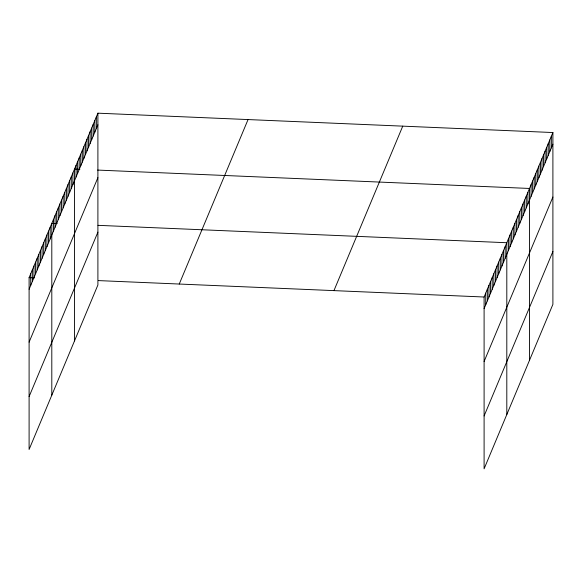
<?xml version="1.0" encoding="UTF-8"?>
<svg xmlns="http://www.w3.org/2000/svg" width="582" height="582" viewBox="0 0 582 582"><rect width="100%" height="100%" fill="white"/><g stroke="black" fill="none" stroke-linecap="round" stroke-linejoin="round"><path stroke-width="0.87" d="M552.9 132.536L484.1 297.009L484.1 468.823L552.9 304.357L552.9 132.536L97.9 113.177L29.1 277.643L29.1 449.464L97.9 284.991L97.9 113.177M29.1 289.269L97.9 124.803M29.1 342.136L97.9 177.663M29.1 396.597L97.9 232.131M179.249 284.038L248.048 119.565M333.952 290.622L402.751 126.149M484.1 308.635L552.9 144.161M484.1 361.495L552.9 197.029M484.1 415.963L552.9 251.489M79.843 169.318L74.511 169.093L74.511 340.914M97.609 170.075L529.511 188.459L529.511 360.273M57.138 223.597L51.805 223.372L51.805 395.185M98.002 225.336L506.806 242.73L506.806 414.551M29.1 277.643L34.433 277.869M98.402 280.597L484.1 297.009M551.343 136.268L551.343 147.893M549.779 139.993L549.779 151.618M548.222 143.725L548.222 155.35M546.665 147.45L546.665 159.075M545.101 151.182L545.101 162.807M543.544 154.907L543.544 166.532M541.98 158.631L541.98 170.257M540.423 162.363L540.423 173.989M538.867 166.088L538.867 177.714M537.302 169.82L537.302 181.446M535.746 173.545L535.746 185.171M534.189 177.277L534.189 188.903M532.625 181.002L532.625 192.627M531.068 184.734L531.068 196.352M527.889 192.336L527.889 203.962M526.266 196.214L526.266 207.839M524.644 200.092L524.644 211.717M523.022 203.969L523.022 215.587M521.399 207.839L521.399 219.465M519.777 211.717L519.777 223.343M518.155 215.595L518.155 227.22M516.532 219.472L516.532 231.098M514.91 223.35L514.91 234.975M513.288 227.227L513.288 238.853M511.665 231.105L511.665 242.73M510.043 234.983L510.043 246.608M508.428 238.86L508.428 250.478M505.183 246.608L505.183 258.233M503.561 250.486L503.561 262.111M501.939 254.363L501.939 265.989M500.316 258.241L500.316 269.866M498.694 262.118L498.694 273.744M497.072 265.996L497.072 277.621M495.449 269.873L495.449 281.499M493.827 273.751L493.827 285.369M492.205 277.621L492.205 289.247M490.582 281.499L490.582 293.124M488.967 285.376L488.967 297.002M487.345 289.254L487.345 300.879M485.723 293.132L485.723 304.757M96.343 116.902L96.343 128.527M94.786 120.634L94.786 132.26M93.222 124.359L93.222 135.984M91.665 128.084L91.665 139.709M90.101 131.816L90.101 143.441M88.544 135.541L88.544 147.166M86.987 139.273L86.987 150.898M85.423 142.997L85.423 154.623M83.866 146.729L83.866 158.355M82.309 150.454L82.309 162.08M80.745 154.186L80.745 165.805M79.188 157.911L79.188 169.537M77.632 161.636L77.632 173.261M76.067 165.368L76.067 176.993M72.888 172.97L72.888 184.596M71.266 176.848L71.266 188.473M69.644 180.726L69.644 192.351M68.021 184.603L68.021 196.229M66.399 188.481L66.399 200.106M64.777 192.358L64.777 203.984M63.154 196.229L63.154 207.854M61.532 200.106L61.532 211.732M59.91 203.984L59.91 215.609M58.295 207.861L58.295 219.487M56.672 211.739L56.672 223.364M55.05 215.616L55.05 227.242M53.428 219.494L53.428 231.119M50.183 227.249L50.183 238.875M48.561 231.119L48.561 242.745M46.938 234.997L46.938 246.623M45.316 238.875L45.316 250.5M43.694 242.752L43.694 254.378M42.071 246.63L42.071 258.255M40.449 250.507L40.449 262.133M38.834 254.385L38.834 266.01M37.212 258.262L37.212 269.888M35.589 262.14L35.589 273.766M33.967 266.01L33.967 277.636M32.345 269.888L32.345 281.513M30.722 273.766L30.722 285.391"/></g></svg>
